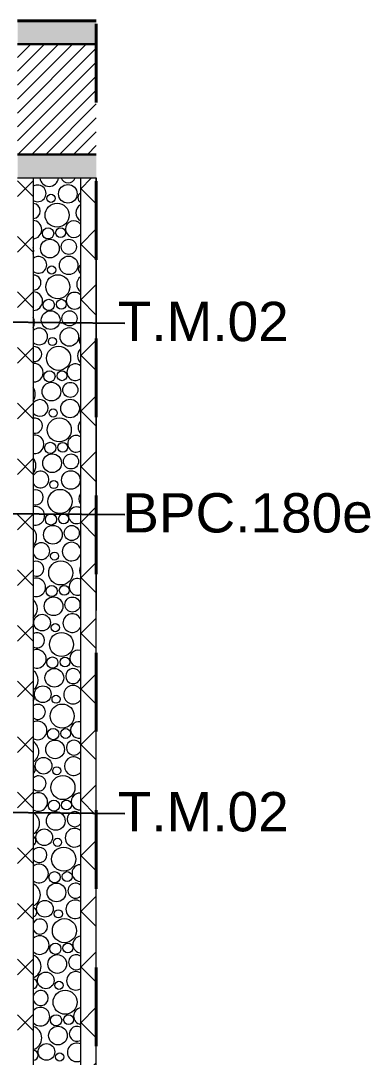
# Model space of a CAD drawing. Header units: metres. Extents: x -1.8 to 75.3, y -2 to 2.8.
# Drawn here: x 24.249 to 24.693, y 0.954 to 2.273 of the extents above; entities that cross this region are included whole.
import ezdxf

# ---------------------------------------------------------------- set-up
doc = ezdxf.new("R2010")
doc.units = ezdxf.units.M
doc.header["$MEASUREMENT"] = 0
doc.linetypes.add('Dashed', pattern=[0.035, 0.0225, -0.0125])
for name, color, linetype, lineweight in [('0_Caneta_No__1', 7, 'Continuous', 40), ('NOTAS-DETALHAMENTO.EXEC_Caneta_No__1', 7, 'Continuous', 40), ('NOTAS-DETALHAMENTO.EXEC_Caneta_No__241', 7, 'Continuous', 13), ('PAREDE CONSTRUIR_Caneta_No__241', 7, 'Continuous', 13), ('PAREDE CONSTRUIR_Caneta_No__3', 7, 'Continuous', 30), ('PAREDE CONSTRUIR_Caneta_No__83', 84, 'Continuous', 0), ('PAREDE CONSTRUIR_Caneta_No__91', 255, 'Continuous', 0)]:
    doc.layers.add(name, color=color, linetype=linetype, lineweight=lineweight)
doc.layers.add('LOUCAS-METAIS.ARQ_Caneta_No__13', color=7, linetype='Continuous', lineweight=0, true_color=0xaaaaaa)
doc.layers.add('PAREDE CONSTRUIR_Caneta_No__96', color=7, linetype='Continuous', lineweight=0, true_color=0xb6b6b6)
doc.styles.add('GENERATED_STYLE_1', font='arial.ttf')
doc.dimstyles.new('GENERATED_STYLE__4', dxfattribs={"dimtxt": 0.18, "dimasz": 0.0228, "dimexe": 0.18, "dimexo": 0.0625, "dimgap": 0, "dimtad": 0, "dimtih": 1, "dimtoh": 1, "dimdec": 4, "dimzin": 0, "dimdsep": 46, "dimcen": 0.09, "dimadec": 0, "dimazin": 0, "dimtfac": 1, "dimtdec": 4, "dimtmove": 0, "dimatfit": 3, "dimldrblk": 'ARROWHEAD_11', "dimfxl": 0, "dimtolj": 1, "dimtzin": 0, "dimarcsym": 0})
pattern_1 = [(45, (22.770084, 0.220536), (-0.0353553, 0.0353553), []), (135, (22.770084, 0.220536), (0.0353553, 0.0353553), [])]

# ---------------------------------------------------------------- blocks, each defined once
blk = doc.blocks.new('*X97', base_point=(22.7701, 0.2205))
at = {"layer": 'PAREDE CONSTRUIR_Caneta_No__96', "color": 253, "linetype": 'Continuous', "lineweight": 0, "true_color": 0xb6b6b6}
for centre, radius in [((24.3091, 2.0524), 0.0118), ((24.2876, 2.0466), 0.00517), ((24.2954, 2.0252), 0.0153), ((24.2839, 2.0021), 0.00715), ((24.2998, 2.003), 0.00627), ((24.2863, 1.9828), 0.0119), ((24.3103, 1.985), 0.00959), ((24.3101, 1.9614), 0.0118), ((24.2885, 1.9556), 0.00517), ((24.2963, 1.9342), 0.0153), ((24.2848, 1.9111), 0.00715), ((24.3008, 1.912), 0.00627), ((24.2872, 1.8918), 0.0119), ((24.3112, 1.894), 0.00959), ((24.311, 1.8704), 0.0118), ((24.2895, 1.8646), 0.00517), ((24.2973, 1.8432), 0.0153), ((24.2857, 1.8201), 0.00715), ((24.3017, 1.821), 0.00627), ((24.2882, 1.8008), 0.0119), ((24.3122, 1.803), 0.00959), ((24.3119, 1.7794), 0.0118), ((24.2982, 1.7522), 0.0153), ((24.2904, 1.7736), 0.00517), ((24.2867, 1.7292), 0.00715), ((24.3026, 1.73), 0.00627), ((24.2891, 1.7098), 0.0119), ((24.3131, 1.712), 0.00959), ((24.2913, 1.6826), 0.00517), ((24.3128, 1.6884), 0.0118), ((24.2991, 1.6612), 0.0153), ((24.2876, 1.6382), 0.00715), ((24.3036, 1.639), 0.00627), ((24.29, 1.6188), 0.0119), ((24.314, 1.621), 0.00959), ((24.2922, 1.5916), 0.00517), ((24.3, 1.5702), 0.0153), ((24.2885, 1.5472), 0.00715), ((24.3045, 1.548), 0.00627), ((24.2909, 1.5278), 0.0119), ((24.3149, 1.53), 0.00959), ((24.2763, 1.507), 0.0106), ((24.2932, 1.5006), 0.00517), ((24.301, 1.4792), 0.0153), ((24.2894, 1.4562), 0.00715), ((24.3054, 1.457), 0.00627), ((24.2919, 1.4368), 0.0119), ((24.2772, 1.416), 0.0106), ((24.2941, 1.4096), 0.00517), ((24.3019, 1.3882), 0.0153), ((24.2904, 1.3652), 0.00715), ((24.3063, 1.366), 0.00627), ((24.2928, 1.3458), 0.0119), ((24.2782, 1.325), 0.0106), ((24.295, 1.3186), 0.00517), ((24.3028, 1.2972), 0.0153), ((24.2913, 1.2742), 0.00715), ((24.3073, 1.275), 0.00627), ((24.2937, 1.2548), 0.0119), ((24.2791, 1.234), 0.0106), ((24.2959, 1.2276), 0.00517), ((24.3038, 1.2062), 0.0153), ((24.2922, 1.1832), 0.00715), ((24.3082, 1.184), 0.00627), ((24.2946, 1.1638), 0.0119), ((24.28, 1.143), 0.0106), ((24.2969, 1.1366), 0.00517), ((24.3047, 1.1152), 0.0153), ((24.2932, 1.0922), 0.00715), ((24.3091, 1.0931), 0.00627), ((24.2956, 1.0728), 0.0119), ((24.281, 1.052), 0.0106), ((24.2978, 1.0456), 0.00517), ((24.3056, 1.0242), 0.0153), ((24.2941, 1.0012), 0.00715), ((24.31, 1.0021), 0.00627), ((24.2965, 0.9818), 0.0119), ((24.2819, 0.961), 0.0106), ((24.2987, 0.9546), 0.00517)]:
    blk.add_circle(centre, radius, dxfattribs=at)
for centre, radius, start, end in [((24.2854, 2.0738), 0.0119, 185.9776, 354.0224), ((24.3094, 2.076), 0.00959, 201.0656, 338.9344), ((24.2708, 2.053), 0.0106, 237.959, 122.041), ((24.3289, 2.0476), 0.00715, 121.8399, 238.1601), ((24.2644, 2.0305), 0.00959, 274.3802, 85.6198), ((24.3313, 2.0283), 0.0119, 121.2436, 238.7564), ((24.2641, 2.0069), 0.0118, 274.7876, 85.2124), ((24.3167, 2.0075), 0.0106, 37.59, 322.41), ((24.2504, 1.9797), 0.0153, 343.9296, 16.0704), ((24.2717, 1.962), 0.0106, 231.8546, 128.1454), ((24.3298, 1.9566), 0.00715, 131.0895, 228.9105), ((24.2653, 1.9395), 0.00959, 268.8374, 91.1626), ((24.3322, 1.9373), 0.0119, 126.6122, 233.3878), ((24.2651, 1.9159), 0.0118, 270.2918, 89.7082), ((24.3176, 1.9165), 0.0106, 45.1491, 314.8509), ((24.2513, 1.8887), 0.0153, 334.2045, 25.7955), ((24.2726, 1.871), 0.0106, 225.1873, 134.8127), ((24.3307, 1.8656), 0.00715, 141.8992, 218.1008), ((24.2662, 1.8485), 0.00959, 263.2836, 96.7164), ((24.3332, 1.8463), 0.0119, 132.3854, 227.6146), ((24.266, 1.8249), 0.0118, 265.7977, 94.2023), ((24.3185, 1.8255), 0.0106, 51.8202, 308.1798), ((24.2523, 1.7977), 0.0153, 327.1173, 32.8827), ((24.2735, 1.78), 0.0106, 217.6343, 142.3657), ((24.2672, 1.7575), 0.00959, 257.6654, 102.3346), ((24.3317, 1.7747), 0.00715, 156.4363, 203.5637), ((24.3341, 1.7553), 0.0119, 138.7493, 221.2507), ((24.2669, 1.7339), 0.0118, 261.2775, 98.7225), ((24.3195, 1.7345), 0.0106, 57.927, 302.073), ((24.2532, 1.7067), 0.0153, 321.1887, 38.8113), ((24.2745, 1.689), 0.0106, 208.4713, 151.5287), ((24.2681, 1.6665), 0.00959, 251.9236, 108.0764), ((24.335, 1.6643), 0.0119, 146.0526, 213.9474), ((24.2678, 1.6429), 0.0118, 256.7018, 103.2982), ((24.3204, 1.6435), 0.0106, 63.6492, 296.3508), ((24.2541, 1.6157), 0.0153, 315.9427, 44.0573), ((24.2754, 1.598), 0.0106, 194.9417, 165.0583), ((24.3138, 1.5974), 0.0118, 16.2872, 343.7128), ((24.269, 1.5755), 0.00959, 245.9866, 114.0134), ((24.3359, 1.5733), 0.0119, 155.1305, 204.8695), ((24.2688, 1.5519), 0.0118, 252.0378, 107.9622), ((24.3213, 1.5525), 0.0106, 69.1003, 290.8997), ((24.255, 1.5247), 0.0153, 311.1533, 48.8467), ((24.3147, 1.5064), 0.0118, 28.1764, 331.8236), ((24.2595, 1.5025), 0.00627, 334.0872, 25.9128), ((24.2699, 1.4845), 0.00959, 239.7606, 120.2394), ((24.3369, 1.4823), 0.0119, 170.0591, 189.9409), ((24.2697, 1.4609), 0.0118, 247.247, 112.753), ((24.3222, 1.4615), 0.0106, 74.3595, 285.6405), ((24.256, 1.4337), 0.0153, 306.6915, 53.3085), ((24.3159, 1.439), 0.00959, 15.4128, 344.5872), ((24.3156, 1.4154), 0.0118, 36.5702, 323.4298), ((24.2604, 1.4115), 0.00627, 318.7284, 41.2716), ((24.2709, 1.3935), 0.00959, 233.1101, 126.8899), ((24.2706, 1.3699), 0.0118, 242.2814, 117.7186), ((24.3232, 1.3705), 0.0106, 79.4864, 280.5136), ((24.2569, 1.3427), 0.0153, 302.4754, 57.5246), ((24.3168, 1.348), 0.00959, 29.8454, 330.1546), ((24.3165, 1.3244), 0.0118, 43.5513, 316.4487), ((24.2613, 1.3205), 0.00627, 307.137, 52.863), ((24.2718, 1.3025), 0.00959, 225.8176, 134.1824), ((24.2715, 1.2789), 0.0118, 237.0778, 122.9222), ((24.3241, 1.2795), 0.0106, 84.5293, 275.4707), ((24.3177, 1.257), 0.00959, 39.5826, 320.4174), ((24.2578, 1.2517), 0.0153, 298.4484, 61.5516), ((24.3175, 1.2334), 0.0118, 49.7303, 310.2697), ((24.2623, 1.2295), 0.00627, 297.1199, 62.8801), ((24.2727, 1.2115), 0.00959, 217.4759, 142.5241), ((24.2725, 1.1879), 0.0118, 231.5472, 128.4528), ((24.325, 1.1885), 0.0106, 89.5299, 270.4701), ((24.2588, 1.1607), 0.0153, 294.5696, 65.4304), ((24.3187, 1.166), 0.00959, 47.6202, 312.3798), ((24.3184, 1.1424), 0.0118, 55.388, 304.612), ((24.2632, 1.1386), 0.00627, 287.9379, 72.0621), ((24.2737, 1.1205), 0.00959, 207.0923, 152.9077), ((24.2734, 1.0969), 0.0118, 225.5537, 134.4463), ((24.326, 1.0975), 0.0106, 94.527, 265.473), ((24.2597, 1.0697), 0.0153, 290.8075, 69.1925), ((24.3196, 1.075), 0.00959, 54.7337, 305.2663), ((24.3193, 1.0514), 0.0118, 60.6827, 299.3173), ((24.2641, 1.0476), 0.00627, 279.2137, 80.7863), ((24.2746, 1.0295), 0.00959, 189.2705, 170.7295), ((24.2743, 1.0059), 0.0118, 218.8665, 141.1335), ((24.3269, 1.0065), 0.0106, 99.5589, 260.4411), ((24.2606, 0.9787), 0.0153, 287.1371, 72.8629), ((24.3205, 0.984), 0.00959, 61.2681, 298.7319), ((24.265, 0.9566), 0.00627, 270.7018, 89.2982), ((24.3203, 0.9604), 0.0118, 65.715, 294.285)]:
    blk.add_arc(centre, radius, start, end, dxfattribs=at)
blk = doc.blocks.new('ARROWHEAD_11')
at = {"color": 0, "linetype": 'Continuous', "lineweight": 0}
blk.add_line((0, 0), (-1, 0), dxfattribs=at)
at = {"color": 0, "linetype": 'Continuous', "lineweight": 0, "const_width": 0.25, "flags": 128}
blk.add_lwpolyline([(-0.125, 0, 1), (0.125, 0, 1)], format="xyb", close=True, dxfattribs=at)

msp = doc.modelspace()

# ---------------------------------------------------------------- hatches: boundary and pattern name
at = {"layer": 'PAREDE CONSTRUIR_Caneta_No__241', "linetype": 'Continuous', "lineweight": 13}
h = msp.add_hatch(dxfattribs=at)
h.set_pattern_fill('common_brick_0006', style=0, pattern_type=2)
h.set_pattern_definition([(45, (22.770084, 0.220536), (-0.008838835, 0.008838835), [])])
h.paths.add_polyline_path([(24.2451, 2.2426), (24.2451, 2.1026), (24.3451, 2.1026), (24.3451, 2.2426)])
at = {"layer": 'PAREDE CONSTRUIR_Caneta_No__83', "linetype": 'Continuous', "lineweight": 0}
h = msp.add_hatch(dxfattribs=at)
h.set_pattern_fill('Placomur_0006', color=84, style=0, pattern_type=2)
h.set_pattern_definition(pattern_1)
h.paths.add_polyline_path([(24.2451, 2.0726), (24.2451, -0.0315), (24.2651, -0.0315), (24.2651, 2.0726)])
h = msp.add_hatch(dxfattribs=at)
h.set_pattern_fill('Placomur_0006', color=84, style=0, pattern_type=2)
h.set_pattern_definition(pattern_1)
h.paths.add_polyline_path([(24.3451, 2.0726), (24.3251, 2.0726), (24.3251, -0.0315), (24.3451, -0.0315)])
at = {"layer": 'PAREDE CONSTRUIR_Caneta_No__91', "linetype": 'Continuous', "lineweight": 0}
for points in [[(24.3451, 2.2726), (24.2451, 2.2726), (24.2451, 2.2426), (24.3451, 2.2426)], [(24.3451, 2.1026), (24.2451, 2.1026), (24.2451, 2.0726), (24.3451, 2.0726)]]:
    msp.add_hatch(color=255, dxfattribs=at).paths.add_polyline_path(points)

# ---------------------------------------------------------------- linework, layer by layer
at = {"layer": '0_Caneta_No__1', "color": 7, "linetype": 'Dashed', "lineweight": 40}
msp.add_lwpolyline([(21.1951, -1.8315), (24.3451, -1.8315), (24.3451, 2.2726), (21.1951, 2.2726)], close=True, dxfattribs=at)
at = {"layer": 'LOUCAS-METAIS.ARQ_Caneta_No__13', "color": 253, "linetype": 'Continuous', "lineweight": 0, "true_color": 0xaaaaaa, "flags": 128}
msp.add_lwpolyline([(24.3451, 2.0726), (24.3451, 1.5226)], dxfattribs=at)
at = {"layer": 'PAREDE CONSTRUIR_Caneta_No__241', "color": 7, "linetype": 'Continuous', "lineweight": 13}
for p, q in [((24.2651, 2.0726), (24.2651, -0.0315)), ((24.3251, 2.0726), (24.3251, -0.0315))]:
    msp.add_line(p, q, dxfattribs=at)
for points in [[(24.3451, 2.2726), (24.2451, 2.2726)], [(24.2451, 2.0726), (24.3451, 2.0726)], [(24.2451, 2.0726), (24.2651, 2.0726)], [(24.2651, 2.0726), (24.3251, 2.0726)], [(24.3251, 2.0726), (24.3451, 2.0726)], [(24.3451, -0.0315), (24.3451, 2.0726)]]:
    msp.add_lwpolyline(points, dxfattribs=at)
at = {"layer": 'PAREDE CONSTRUIR_Caneta_No__3', "color": 7, "linetype": 'Continuous', "lineweight": 30}
for p, q in [((24.3451, 2.2426), (24.2451, 2.2426)), ((24.2451, 2.1026), (24.3451, 2.1026))]:
    msp.add_line(p, q, dxfattribs=at)

# ---------------------------------------------------------------- block references
at = {"layer": 'PAREDE CONSTRUIR_Caneta_No__96', "color": 253, "linetype": 'Continuous', "lineweight": 0, "true_color": 0xb6b6b6}
msp.add_blockref('*X97', (22.7701, 0.2205), dxfattribs=at)

# ---------------------------------------------------------------- texts
at = {"layer": 'NOTAS-DETALHAMENTO.EXEC_Caneta_No__1', "color": 7, "linetype": 'Continuous', "lineweight": 40, "char_height": 0.05, "attachment_point": 6, "style": 'GENERATED_STYLE_1'}
for s, insert in [('\\A1;{\\pqr;\\fArial|b0|i0|c0|p0;\\W1.000000;T.M.\\fArial|b0|i0|c0|p0;\\W1.000000;02}', (24.5898, 1.8897)), ('\\A1;{\\pqr;\\fArial|b0|i0|c0|p0;\\W1.000000;BPC.180e}', (24.6966, 1.6463)), ('\\A1;{\\pqr;\\fArial|b0|i0|c0|p0;\\W1.000000;T.M.\\fArial|b0|i0|c0|p0;\\W1.000000;02}', (24.5898, 1.2662))]:
    msp.add_mtext(s, dxfattribs=dict(at, insert=insert))

# ---------------------------------------------------------------- leaders
at = {"layer": 'NOTAS-DETALHAMENTO.EXEC_Caneta_No__241', "color": 7, "linetype": 'Continuous', "lineweight": 13, "annotation_type": 0, "has_hookline": 1, "hookline_direction": 0}
for points, text_width in [([(24.1888, 1.7721), (24.1888, 1.8897), (24.3815, 1.8878)], 0.2119), ([(24.1888, 1.5286), (24.1888, 1.6463), (24.3815, 1.6444)], 0.3101), ([(24.1888, 1.1486), (24.1888, 1.2662), (24.3815, 1.2643)], 0.2119)]:
    msp.add_leader(points, dimstyle='GENERATED_STYLE__4', dxfattribs=dict(at, text_width=text_width))

doc.saveas('drawing.dxf')
